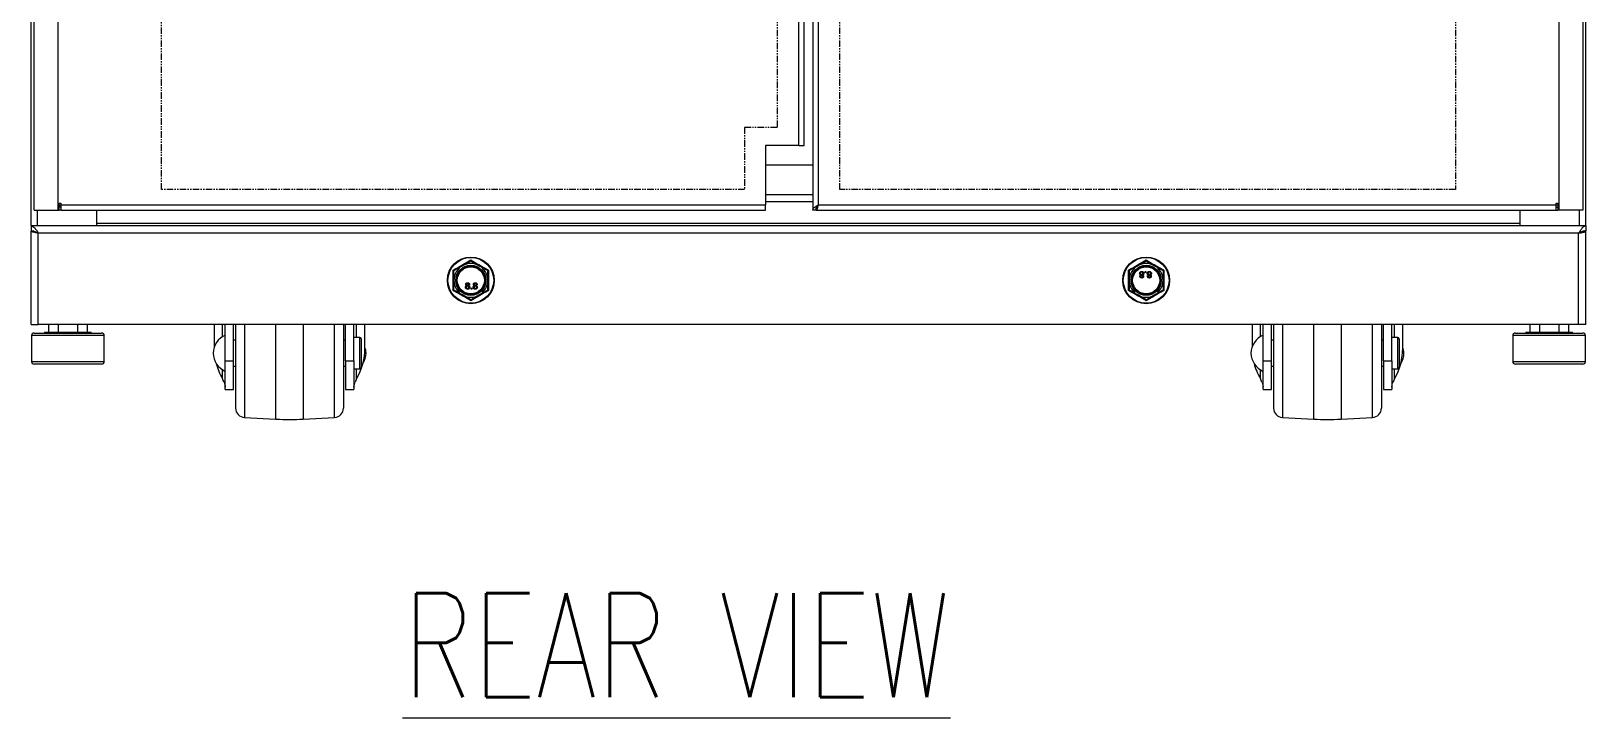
# Model space of a CAD drawing. Header units: inches. Extents: x 40138 to 76695, y -14500 to -5279.
# Drawn here: x 46266 to 46865, y -8438 to -8174 of the extents above; entities that cross this region are included whole.
import ezdxf

# ---------------------------------------------------------------- set-up
doc = ezdxf.new("R2010")
doc.units = ezdxf.units.IN
doc.header["$LTSCALE"] = 2
doc.header["$MEASUREMENT"] = 0
doc.linetypes.add('PHANTOM', pattern=[2.5, 1.25, -0.25, 0.25, -0.25, 0.25, -0.25])
doc.layers.add('M-ANNO-TEXT', color=7, linetype='Continuous', lineweight=13)
doc.layers.add('M-OBJECT-DETAILS', color=7, linetype='Continuous', lineweight=9)
doc.styles.add('SLDTEXTSTYLE0', font='romans.shx', dxfattribs={"width": 0.75})

msp = doc.modelspace()

# ---------------------------------------------------------------- linework, layer by layer
at = {"layer": 'M-OBJECT-DETAILS', "linetype": 'Continuous'}
for p, q in [((46265.983, -8248.368), (46265.983, -7665.043)), ((46267.169, -8242.54), (46267.169, -7665.04)), ((46276.383, -8242.54), (46276.383, -7665.04)), ((46561.566, -8217.54), (46561.566, -7667.143)), ((46563.669, -8217.54), (46563.669, -7665.04)), ((46566.897, -7665.04), (46566.897, -8242.54)), ((46569, -7667.143), (46569, -8240.437)), ((46854.183, -7665.04), (46854.183, -8242.54)), ((46863.397, -7665.04), (46863.397, -8242.54)), ((46864.583, -8248.368), (46864.583, -7665.043)), ((46561.566, -8217.54), (46548.669, -8217.54)), ((46548.669, -8217.54), (46548.669, -8240.437)), ((46561.566, -8217.54), (46563.669, -8217.54)), ((46548.669, -8224.99), (46566.897, -8224.99)), ((46566.897, -8236.543), (46548.669, -8236.543)), ((46267.169, -8242.54), (46276.383, -8242.54)), ((46268.391, -8248.543), (46268.391, -8242.54)), ((46276.383, -8242.54), (46276.776, -8242.54)), ((46276.776, -8239.83), (46277.383, -8239.83)), ((46276.776, -8242.54), (46276.776, -8239.83)), ((46276.776, -8240.54), (46277.383, -8240.54)), ((46277.383, -8241.326), (46276.776, -8241.326)), ((46277.383, -8242.54), (46276.776, -8242.54)), ((46277.383, -8239.83), (46277.383, -8240.437)), ((46277.383, -8240.437), (46548.669, -8240.437)), ((46277.383, -8240.437), (46277.383, -8242.54)), ((46277.383, -8242.54), (46548.669, -8242.54)), ((46291.283, -8247.654), (46291.283, -8242.54)), ((46566.897, -8239.329), (46548.669, -8239.329)), ((46548.669, -8242.54), (46548.669, -8240.437)), ((46568.111, -8242.54), (46566.897, -8242.54)), ((46568.233, -8241.326), (46568.233, -8242.54)), ((46568.233, -8242.54), (46853.183, -8242.54)), ((46569, -8240.437), (46853.183, -8240.437)), ((46839.283, -8247.654), (46839.283, -8242.54)), ((46853.183, -8239.83), (46853.79, -8239.83)), ((46853.183, -8240.437), (46853.183, -8239.83)), ((46853.183, -8242.54), (46853.183, -8240.437)), ((46853.79, -8240.54), (46853.183, -8240.54)), ((46853.183, -8241.326), (46853.79, -8241.326)), ((46853.183, -8242.54), (46853.79, -8242.54)), ((46853.79, -8239.83), (46853.79, -8242.54)), ((46854.183, -8242.54), (46853.79, -8242.54)), ((46863.397, -8242.54), (46854.183, -8242.54)), ((46862.175, -8248.543), (46862.175, -8242.54)), ((46864.583, -8248.543), (46265.983, -8248.543)), ((46265.983, -8248.543), (46265.983, -8250.44)), ((46291.283, -8248.543), (46291.283, -8247.654)), ((46839.283, -8247.654), (46291.283, -8247.654)), ((46839.283, -8248.543), (46839.283, -8247.654)), ((46864.583, -8248.543), (46864.583, -8250.44)), ((46265.983, -8250.64), (46265.983, -8250.615)), ((46265.983, -8286.543), (46265.983, -8250.64)), ((46267.053, -8250.64), (46265.983, -8250.64)), ((46268.769, -8286.543), (46268.769, -8251.329)), ((46861.797, -8251.329), (46268.769, -8251.329)), ((46861.797, -8286.543), (46861.797, -8251.329)), ((46863.513, -8250.64), (46864.583, -8250.64)), ((46864.583, -8250.64), (46864.583, -8250.615)), ((46864.583, -8286.543), (46864.583, -8250.64)), ((46428.783, -8265.791), (46432.033, -8263.914)), ((46435.283, -8262.038), (46438.533, -8263.914)), ((46688.783, -8265.791), (46692.033, -8263.914)), ((46694.853, -8266.137), (46695.21, -8266.137)), ((46694.853, -8266.494), (46694.853, -8266.137)), ((46695.21, -8266.494), (46694.853, -8266.494)), ((46695.21, -8266.137), (46695.21, -8266.494)), ((46695.283, -8262.038), (46698.533, -8263.914)), ((46433.715, -8271.614), (46433.715, -8271.607)), ((46434.409, -8271.607), (46434.409, -8271.614)), ((46435.357, -8272.95), (46435.357, -8272.593)), ((46435.357, -8272.593), (46435.714, -8272.593)), ((46435.714, -8272.593), (46435.714, -8272.95)), ((46436.637, -8271.614), (46436.637, -8271.607)), ((46437.331, -8271.607), (46437.331, -8271.614)), ((46693.236, -8267.48), (46693.236, -8267.473)), ((46693.93, -8267.473), (46693.93, -8267.48)), ((46696.158, -8267.48), (46696.158, -8267.473)), ((46696.852, -8267.473), (46696.852, -8267.48)), ((46435.283, -8277.049), (46432.033, -8275.173)), ((46435.714, -8272.95), (46435.357, -8272.95)), ((46441.783, -8273.296), (46438.533, -8275.173)), ((46695.283, -8277.049), (46692.033, -8275.173)), ((46701.783, -8273.296), (46698.533, -8275.173)), ((46265.983, -8286.543), (46268.769, -8286.543)), ((46267.13, -8289.83), (46293.13, -8289.83)), ((46861.797, -8286.543), (46268.769, -8286.543)), ((46271.13, -8289.53), (46271.13, -8289.83)), ((46271.13, -8289.53), (46280.13, -8289.53)), ((46272.711, -8286.543), (46272.711, -8289.53)), ((46276.421, -8286.543), (46276.421, -8289.53)), ((46280.13, -8289.53), (46289.13, -8289.53)), ((46283.84, -8286.543), (46283.84, -8289.53)), ((46287.549, -8286.543), (46287.549, -8289.53)), ((46289.13, -8289.83), (46289.13, -8289.53)), ((46336.483, -8286.543), (46336.483, -8295.23)), ((46339.644, -8291.199), (46339.644, -8286.543)), ((46340.733, -8300.6), (46340.733, -8286.543)), ((46343.933, -8300.6), (46343.933, -8286.543)), ((46344.733, -8286.543), (46344.733, -8318.772)), ((46348.145, -8286.543), (46348.145, -8322.367)), ((46360.25, -8323.001), (46360.25, -8286.543)), ((46370.717, -8286.543), (46370.717, -8323.001)), ((46382.822, -8322.367), (46382.822, -8286.543)), ((46386.233, -8286.543), (46386.233, -8318.772)), ((46387.033, -8300.6), (46387.033, -8286.543)), ((46390.233, -8300.6), (46390.233, -8286.543)), ((46391.323, -8291.6), (46391.323, -8286.543)), ((46394.483, -8295.633), (46394.483, -8286.543)), ((46736.083, -8286.543), (46736.083, -8295.23)), ((46739.244, -8291.199), (46739.244, -8286.543)), ((46740.333, -8300.6), (46740.333, -8286.543)), ((46743.533, -8300.6), (46743.533, -8286.543)), ((46744.333, -8286.543), (46744.333, -8318.772)), ((46747.745, -8286.543), (46747.745, -8322.367)), ((46759.85, -8323.001), (46759.85, -8286.543)), ((46770.317, -8286.543), (46770.317, -8323.001)), ((46782.422, -8322.367), (46782.422, -8286.543)), ((46785.833, -8286.543), (46785.833, -8318.772)), ((46786.633, -8300.6), (46786.633, -8286.543)), ((46789.833, -8300.6), (46789.833, -8286.543)), ((46790.923, -8291.6), (46790.923, -8286.543)), ((46794.083, -8295.633), (46794.083, -8286.543)), ((46837.436, -8289.83), (46863.436, -8289.83)), ((46841.436, -8289.53), (46841.436, -8289.83)), ((46841.436, -8289.53), (46850.436, -8289.53)), ((46843.017, -8286.543), (46843.017, -8289.53)), ((46846.727, -8286.543), (46846.727, -8289.53)), ((46850.436, -8289.53), (46859.436, -8289.53)), ((46854.146, -8286.543), (46854.146, -8289.53)), ((46857.855, -8286.543), (46857.855, -8289.53)), ((46859.436, -8289.83), (46859.436, -8289.53)), ((46864.583, -8286.543), (46861.797, -8286.543)), ((46266.13, -8290.83), (46266.13, -8300.83)), ((46294.13, -8290.83), (46266.13, -8290.83)), ((46294.13, -8300.83), (46294.13, -8290.83)), ((46344.733, -8292.6), (46343.933, -8292.6)), ((46387.033, -8292.6), (46386.233, -8292.6)), ((46392.533, -8291.6), (46390.233, -8291.6)), ((46392.533, -8303.6), (46392.533, -8291.6)), ((46393.033, -8292.1), (46393.033, -8303.1)), ((46744.333, -8292.6), (46743.533, -8292.6)), ((46786.633, -8292.6), (46785.833, -8292.6)), ((46792.133, -8291.6), (46789.833, -8291.6)), ((46792.133, -8303.6), (46792.133, -8291.6)), ((46792.633, -8292.1), (46792.633, -8303.1)), ((46836.436, -8290.83), (46836.436, -8300.83)), ((46864.436, -8290.83), (46836.436, -8290.83)), ((46864.436, -8300.83), (46864.436, -8290.83)), ((46266.13, -8300.83), (46294.13, -8300.83)), ((46293.13, -8301.83), (46267.13, -8301.83)), ((46340.733, -8300.6), (46343.933, -8300.6)), ((46340.733, -8311.6), (46340.733, -8300.6)), ((46343.933, -8311.6), (46343.933, -8300.6)), ((46387.033, -8300.6), (46390.233, -8300.6)), ((46387.033, -8300.6), (46387.033, -8311.6)), ((46390.233, -8300.6), (46390.233, -8311.6)), ((46740.333, -8300.6), (46743.533, -8300.6)), ((46740.333, -8311.6), (46740.333, -8300.6)), ((46743.533, -8311.6), (46743.533, -8300.6)), ((46786.633, -8300.6), (46789.833, -8300.6)), ((46786.633, -8300.6), (46786.633, -8311.6)), ((46789.833, -8300.6), (46789.833, -8311.6)), ((46836.436, -8300.83), (46864.436, -8300.83)), ((46863.436, -8301.83), (46837.436, -8301.83)), ((46339.644, -8307.451), (46339.644, -8304.002)), ((46343.933, -8302.6), (46344.733, -8302.6)), ((46386.233, -8302.6), (46387.033, -8302.6)), ((46390.233, -8303.6), (46392.533, -8303.6)), ((46391.323, -8307.451), (46391.323, -8303.6)), ((46739.244, -8307.451), (46739.244, -8304.002)), ((46743.533, -8302.6), (46744.333, -8302.6)), ((46785.833, -8302.6), (46786.633, -8302.6)), ((46789.833, -8303.6), (46792.133, -8303.6)), ((46790.923, -8307.451), (46790.923, -8303.6)), ((46340.733, -8311.6), (46343.933, -8311.6)), ((46387.033, -8311.6), (46390.233, -8311.6)), ((46740.333, -8311.6), (46743.533, -8311.6)), ((46786.633, -8311.6), (46789.833, -8311.6)), ((46348.145, -8322.367), (46360.25, -8323.001)), ((46370.717, -8323.001), (46382.822, -8322.367)), ((46747.745, -8322.367), (46759.85, -8323.001)), ((46770.317, -8323.001), (46782.422, -8322.367))]:
    msp.add_line(p, q, dxfattribs=at)
at = {"layer": 'M-OBJECT-DETAILS', "linetype": 'PHANTOM'}
for p, q in [((46316.225, -8234.59), (46316.225, -7672.99)), ((46553.169, -7672.99), (46553.169, -8210.59)), ((46814.342, -7672.99), (46814.342, -8234.59)), ((46577.397, -8234.59), (46577.397, -8054.59)), ((46540.699, -8210.59), (46540.699, -8234.59)), ((46553.169, -8210.59), (46540.699, -8210.59)), ((46540.699, -8234.59), (46316.225, -8234.59)), ((46814.342, -8234.59), (46577.397, -8234.59))]:
    msp.add_line(p, q, dxfattribs=at)
at = {"layer": 'M-OBJECT-DETAILS', "linetype": 'Continuous'}
for centre, radius in [((46435.283, -8269.543), 9), ((46695.283, -8269.543), 9), ((46435.283, -8269.543), 8.8), ((46435.283, -8269.543), 5.8), ((46435.283, -8269.543), 5.5), ((46435.283, -8269.543), 5.2), ((46695.283, -8269.543), 8.8), ((46695.283, -8269.543), 5.8), ((46695.283, -8269.543), 5.5), ((46695.283, -8269.543), 5.2)]:
    msp.add_circle(centre, radius, dxfattribs=at)
for centre, radius, start, end in [((46549.544, -8218.415), 0.889, 100.181748, 169.818252), ((46435.283, -8269.543), 6.5, 120, 180), ((46435.283, -8269.543), 6.5, 60, 120), ((46435.283, -8269.543), 6.5, 0, 60), ((46695.283, -8269.543), 6.5, 120, 180), ((46695.283, -8269.543), 6.5, 60, 120), ((46695.283, -8269.543), 6.5, 0, 60), ((46435.283, -8269.543), 6.5, 180, 240), ((46435.283, -8269.543), 6.5, 300, 0), ((46695.283, -8269.543), 6.5, 180, 240), ((46695.283, -8269.543), 6.5, 300, 0), ((46435.283, -8269.543), 6.5, 240, 300), ((46695.283, -8269.543), 6.5, 240, 300), ((46267.13, -8290.83), 1, 90, 180), ((46293.13, -8290.83), 1, 0, 90), ((46344.028, -8297.89), 8, 114.320635, 177.922285), ((46743.628, -8297.89), 8, 114.320635, 177.922285), ((46837.436, -8290.83), 1, 90, 180), ((46863.436, -8290.83), 1, 0, 90), ((46392.533, -8292.1), 0.5, 0, 90), ((46386.939, -8297.89), 8, 2.077715, 19.422427), ((46792.133, -8292.1), 0.5, 0, 90), ((46786.539, -8297.89), 8, 2.077715, 19.422427), ((46267.13, -8300.83), 1, 180, 270), ((46293.13, -8300.83), 1, 270, 0), ((46344.028, -8297.31), 8, 182.077715, 245.679365), ((46386.939, -8297.31), 8, 328.034603, 357.922285), ((46743.628, -8297.31), 8, 182.077715, 245.679365), ((46786.539, -8297.31), 8, 328.034603, 357.922285), ((46837.436, -8300.83), 1, 180, 270), ((46863.436, -8300.83), 1, 270, 0), ((46392.533, -8303.1), 0.5, 270, 0), ((46792.133, -8303.1), 0.5, 270, 0), ((46348.333, -8318.772), 3.6, 180, 267), ((46382.633, -8318.772), 3.6, 273, 0), ((46747.933, -8318.772), 3.6, 180, 267), ((46782.233, -8318.772), 3.6, 273, 0), ((46365.483, -8223.138), 100, 267, 273), ((46765.083, -8223.138), 100, 267, 273)]:
    msp.add_arc(centre, radius, start, end, dxfattribs=at)
for centre, major_axis, start_param, end_param in [((46365.483, -8295.633), (29, 0), 5.8119885, 6.2831853), ((46765.083, -8295.633), (29, 0), 5.8119885, 6.2831853), ((46365.483, -8295.633), (29, 0), 3.3707019, 3.6127894), ((46765.083, -8295.633), (29, 0), 3.3707019, 3.6127894), ((46330.733, -8311.526), (10, 0), 0.3101805, 0.4711968), ((46400.233, -8311.526), (10, 0), 2.6703959, 2.8314121), ((46730.333, -8311.526), (10, 0), 0.3101805, 0.4711968), ((46799.833, -8311.526), (10, 0), 2.6703959, 2.8314121)]:
    msp.add_ellipse(centre, major_axis=major_axis, ratio=0.8976857, start_param=start_param, end_param=end_param, dxfattribs=at)
for points, knots in [([(46566.897, -8242.54), (46566.929, -8242.365), (46566.992, -8242.014), (46567.479, -8241.489), (46568.174, -8240.963), (46568.725, -8240.612), (46569, -8240.437)], [0, 0, 0, 0, 0.25000002, 0.50000071, 0.74999903, 1, 1, 1, 1]), ([(46568.111, -8242.54), (46568.125, -8242.365), (46568.152, -8242.014), (46568.357, -8241.489), (46568.651, -8240.963), (46568.884, -8240.612), (46569, -8240.437)], [0, 0, 0, 0, 0.2499976, 0.5000004, 0.7499994, 1, 1, 1, 1]), ([(46569, -8240.437), (46568.953, -8240.641), (46568.85, -8241.086), (46568.689, -8241.713), (46568.52, -8242.22), (46568.368, -8242.499), (46568.272, -8242.528), (46568.233, -8242.54)], [0, 0, 0, 0, 0.1849092, 0.4052916, 0.6256868, 0.8460837, 1, 1, 1, 1]), ([(46265.983, -8248.543), (46266.216, -8248.585), (46266.68, -8248.669), (46267.376, -8249.313), (46268.073, -8250.234), (46268.537, -8250.964), (46268.769, -8251.329)], [0, 0, 0, 0, 0.2499969, 0.4999986, 0.7499985, 1, 1, 1, 1]), ([(46864.583, -8248.543), (46864.351, -8248.585), (46863.887, -8248.669), (46863.19, -8249.313), (46862.494, -8250.234), (46862.03, -8250.964), (46861.797, -8251.329)], [0, 0, 0, 0, 0.2499969, 0.4999986, 0.7499985, 1, 1, 1, 1]), ([(46265.983, -8250.44), (46266.448, -8250.497), (46267.376, -8250.609), (46268.305, -8251.089), (46268.769, -8251.329)], [0, 0, 0, 0, 0.50000049, 1, 1, 1, 1]), ([(46268.769, -8251.329), (46268.448, -8251.279), (46267.81, -8251.178), (46266.966, -8251.028), (46266.338, -8250.878), (46266.025, -8250.749), (46265.995, -8250.67), (46265.983, -8250.64)], [0, 0, 0, 0, 0.2200792, 0.4374387, 0.6547944, 0.8721529, 1, 1, 1, 1]), ([(46864.583, -8250.44), (46864.119, -8250.497), (46863.19, -8250.609), (46862.262, -8251.089), (46861.797, -8251.329)], [0, 0, 0, 0, 0.50000049, 1, 1, 1, 1]), ([(46861.797, -8251.329), (46862.119, -8251.279), (46862.757, -8251.178), (46863.601, -8251.028), (46864.228, -8250.878), (46864.542, -8250.749), (46864.572, -8250.67), (46864.583, -8250.64)], [0, 0, 0, 0, 0.2200792, 0.4374387, 0.6547944, 0.8721529, 1, 1, 1, 1]), ([(46428.479, -8265.615), (46428.751, -8265.462), (46430.118, -8264.692), (46432.444, -8263.367), (46434.409, -8262.204), (46435.283, -8261.686)], [0, 0, 0, 0, 0.1211579, 0.6091161, 1, 1, 1, 1]), ([(46428.479, -8265.615), (46428.48, -8265.616), (46428.514, -8265.635), (46428.593, -8265.68), (46428.691, -8265.737), (46428.768, -8265.782), (46428.778, -8265.788), (46428.783, -8265.791)], [0, 0, 0, 0, 0.0071237, 0.2024054, 0.4894687, 0.7441688, 1, 1, 1, 1]), ([(46428.479, -8273.472), (46428.483, -8273.16), (46428.5, -8271.591), (46428.515, -8268.915), (46428.49, -8266.631), (46428.479, -8265.615)], [0, 0, 0, 0, 0.1211564, 0.6091161, 1, 1, 1, 1]), ([(46428.783, -8269.543), (46428.783, -8269.244), (46428.783, -8267.974), (46428.783, -8266.737), (46428.783, -8265.791)], [0, 0, 0, 0, 0.2356957, 1, 1, 1, 1]), ([(46432.033, -8263.914), (46432.11, -8263.87), (46433.208, -8263.236), (46434.283, -8262.615), (46435.283, -8262.038)], [0, 0, 0, 0, 0.0702152, 1, 1, 1, 1]), ([(46435.283, -8261.686), (46435.283, -8261.688), (46435.283, -8261.727), (46435.283, -8261.818), (46435.283, -8261.931), (46435.283, -8262.02), (46435.283, -8262.032), (46435.283, -8262.038)], [0, 0, 0, 0, 0.0071217, 0.2024043, 0.4894645, 0.7441652, 1, 1, 1, 1]), ([(46435.283, -8261.686), (46435.552, -8261.846), (46436.902, -8262.645), (46439.212, -8263.996), (46441.203, -8265.117), (46442.088, -8265.615)], [0, 0, 0, 0, 0.1211558, 0.6091164, 1, 1, 1, 1]), ([(46438.533, -8263.914), (46438.61, -8263.959), (46439.708, -8264.592), (46440.783, -8265.213), (46441.783, -8265.791)], [0, 0, 0, 0, 0.070215, 1, 1, 1, 1]), ([(46441.783, -8265.791), (46441.789, -8265.788), (46441.799, -8265.782), (46441.876, -8265.737), (46441.974, -8265.68), (46442.053, -8265.635), (46442.087, -8265.616), (46442.088, -8265.615)], [0, 0, 0, 0, 0.255833, 0.510535, 0.7975932, 0.9928763, 1, 1, 1, 1]), ([(46441.783, -8269.543), (46441.783, -8269.244), (46441.783, -8267.974), (46441.783, -8266.737), (46441.783, -8265.791)], [0, 0, 0, 0, 0.2356957, 1, 1, 1, 1]), ([(46442.088, -8265.615), (46442.084, -8265.927), (46442.067, -8267.496), (46442.052, -8270.172), (46442.077, -8272.456), (46442.088, -8273.472)], [0, 0, 0, 0, 0.1211564, 0.6091161, 1, 1, 1, 1]), ([(46688.479, -8265.615), (46688.751, -8265.462), (46690.118, -8264.692), (46692.444, -8263.367), (46694.409, -8262.204), (46695.283, -8261.686)], [0, 0, 0, 0, 0.1211565, 0.6091171, 1, 1, 1, 1]), ([(46688.783, -8265.791), (46688.778, -8265.788), (46688.768, -8265.782), (46688.691, -8265.737), (46688.593, -8265.68), (46688.514, -8265.635), (46688.48, -8265.616), (46688.479, -8265.615)], [0, 0, 0, 0, 0.255833, 0.510535, 0.7975932, 0.9928763, 1, 1, 1, 1]), ([(46688.479, -8273.472), (46688.483, -8273.16), (46688.5, -8271.591), (46688.515, -8268.915), (46688.49, -8266.631), (46688.479, -8265.615)], [0, 0, 0, 0, 0.1211564, 0.6091161, 1, 1, 1, 1]), ([(46688.783, -8265.791), (46688.783, -8266.055), (46688.783, -8267.277), (46688.783, -8268.547), (46688.783, -8269.543)], [0, 0, 0, 0, 0.215893, 1, 1, 1, 1]), ([(46692.033, -8263.914), (46692.11, -8263.87), (46693.208, -8263.236), (46694.283, -8262.615), (46695.283, -8262.038)], [0, 0, 0, 0, 0.0702121, 1, 1, 1, 1]), ([(46692.775, -8266.846), (46692.789, -8266.73), (46692.818, -8266.5), (46693.046, -8266.254), (46693.314, -8266.122), (46693.495, -8266.11), (46693.586, -8266.104)], [0, 0, 0, 0, 0.2793008, 0.5588004, 0.7791634, 1, 1, 1, 1]), ([(46693.585, -8266.364), (46693.513, -8266.372), (46693.369, -8266.386), (46693.206, -8266.515), (46693.112, -8266.678), (46693.104, -8266.791), (46693.1, -8266.848)], [0, 0, 0, 0, 0.279861, 0.5593477, 0.7793918, 1, 1, 1, 1]), ([(46694.074, -8266.854), (46694.066, -8266.782), (46694.051, -8266.636), (46693.92, -8266.473), (46693.756, -8266.377), (46693.642, -8266.369), (46693.585, -8266.364)], [0, 0, 0, 0, 0.2797515, 0.5593117, 0.7795225, 1, 1, 1, 1]), ([(46693.586, -8266.104), (46693.702, -8266.114), (46693.935, -8266.134), (46694.209, -8266.325), (46694.374, -8266.581), (46694.39, -8266.764), (46694.399, -8266.855)], [0, 0, 0, 0, 0.280241, 0.5596456, 0.7797091, 1, 1, 1, 1]), ([(46695.283, -8262.038), (46695.283, -8262.032), (46695.283, -8262.02), (46695.283, -8261.931), (46695.283, -8261.818), (46695.283, -8261.727), (46695.283, -8261.688), (46695.283, -8261.686)], [0, 0, 0, 0, 0.2558348, 0.5105355, 0.7975957, 0.9928783, 1, 1, 1, 1]), ([(46695.283, -8261.686), (46695.552, -8261.846), (46696.902, -8262.645), (46699.212, -8263.996), (46701.203, -8265.117), (46702.088, -8265.615)], [0, 0, 0, 0, 0.1211572, 0.6091154, 1, 1, 1, 1]), ([(46695.697, -8266.846), (46695.711, -8266.73), (46695.74, -8266.5), (46695.968, -8266.254), (46696.237, -8266.122), (46696.417, -8266.11), (46696.508, -8266.104)], [0, 0, 0, 0, 0.2793053, 0.5587986, 0.7791741, 1, 1, 1, 1]), ([(46696.507, -8266.364), (46696.435, -8266.372), (46696.291, -8266.386), (46696.128, -8266.515), (46696.034, -8266.678), (46696.026, -8266.791), (46696.022, -8266.848)], [0, 0, 0, 0, 0.2798436, 0.5593477, 0.7793933, 1, 1, 1, 1]), ([(46696.996, -8266.854), (46696.988, -8266.782), (46696.973, -8266.636), (46696.842, -8266.473), (46696.678, -8266.377), (46696.564, -8266.369), (46696.507, -8266.364)], [0, 0, 0, 0, 0.2797515, 0.5593117, 0.7795225, 1, 1, 1, 1]), ([(46696.508, -8266.104), (46696.624, -8266.114), (46696.857, -8266.134), (46697.131, -8266.325), (46697.296, -8266.581), (46697.312, -8266.764), (46697.321, -8266.855)], [0, 0, 0, 0, 0.2802398, 0.5596432, 0.7797121, 1, 1, 1, 1]), ([(46698.533, -8263.914), (46698.61, -8263.959), (46699.708, -8264.592), (46700.783, -8265.213), (46701.783, -8265.791)], [0, 0, 0, 0, 0.0702152, 1, 1, 1, 1]), ([(46702.088, -8265.615), (46702.087, -8265.616), (46702.053, -8265.635), (46701.974, -8265.68), (46701.876, -8265.737), (46701.799, -8265.782), (46701.789, -8265.788), (46701.783, -8265.791)], [0, 0, 0, 0, 0.0071237, 0.2024054, 0.4894687, 0.7441688, 1, 1, 1, 1]), ([(46701.783, -8265.791), (46701.783, -8266.055), (46701.783, -8267.277), (46701.783, -8268.547), (46701.783, -8269.543)], [0, 0, 0, 0, 0.215893, 1, 1, 1, 1]), ([(46702.088, -8265.615), (46702.084, -8265.927), (46702.067, -8267.496), (46702.052, -8270.172), (46702.077, -8272.456), (46702.088, -8273.472)], [0, 0, 0, 0, 0.1211564, 0.6091161, 1, 1, 1, 1]), ([(46428.783, -8273.296), (46428.783, -8273.032), (46428.783, -8271.81), (46428.783, -8270.54), (46428.783, -8269.543)], [0, 0, 0, 0, 0.215893, 1, 1, 1, 1]), ([(46433.246, -8272.232), (46433.253, -8272.153), (46433.266, -8271.995), (46433.378, -8271.799), (46433.534, -8271.662), (46433.655, -8271.63), (46433.715, -8271.614)], [0, 0, 0, 0, 0.28015953, 0.55999221, 0.77994075, 1, 1, 1, 1]), ([(46434.059, -8272.982), (46433.943, -8272.973), (46433.71, -8272.953), (46433.436, -8272.762), (46433.271, -8272.505), (46433.254, -8272.323), (46433.246, -8272.232)], [0, 0, 0, 0, 0.2802393, 0.559644, 0.7797125, 1, 1, 1, 1]), ([(46433.344, -8271.099), (46433.356, -8270.998), (46433.381, -8270.796), (46433.579, -8270.579), (46433.815, -8270.464), (46433.973, -8270.455), (46434.053, -8270.45)], [0, 0, 0, 0, 0.279303, 0.5586912, 0.7791014, 1, 1, 1, 1]), ([(46433.715, -8271.607), (46433.656, -8271.584), (46433.537, -8271.538), (46433.372, -8271.367), (46433.354, -8271.2), (46433.344, -8271.099)], [0, 0, 0, 0, 0.2812831, 0.5615281, 1, 1, 1, 1]), ([(46434.053, -8271.749), (46433.981, -8271.756), (46433.837, -8271.77), (46433.679, -8271.903), (46433.585, -8272.064), (46433.576, -8272.176), (46433.571, -8272.233)], [0, 0, 0, 0, 0.27977185, 0.55902626, 0.77943469, 1, 1, 1, 1]), ([(46433.571, -8272.233), (46433.579, -8272.305), (46433.594, -8272.45), (46433.725, -8272.614), (46433.888, -8272.71), (46434.002, -8272.718), (46434.059, -8272.723)], [0, 0, 0, 0, 0.27975129, 0.55931517, 0.77952342, 1, 1, 1, 1]), ([(46434.055, -8270.71), (46433.999, -8270.716), (46433.885, -8270.727), (46433.758, -8270.831), (46433.681, -8270.956), (46433.672, -8271.046), (46433.668, -8271.09)], [0, 0, 0, 0, 0.2795748, 0.5589072, 0.7795592, 1, 1, 1, 1]), ([(46433.668, -8271.09), (46433.673, -8271.149), (46433.683, -8271.267), (46433.787, -8271.402), (46433.921, -8271.478), (46434.013, -8271.485), (46434.059, -8271.489)], [0, 0, 0, 0, 0.2801546, 0.5591077, 0.7794228, 1, 1, 1, 1]), ([(46434.053, -8270.45), (46434.155, -8270.458), (46434.36, -8270.474), (46434.6, -8270.643), (46434.749, -8270.865), (46434.764, -8271.026), (46434.772, -8271.106)], [0, 0, 0, 0, 0.2802984, 0.5597386, 0.7798719, 1, 1, 1, 1]), ([(46434.545, -8272.239), (46434.538, -8272.166), (46434.523, -8272.02), (46434.388, -8271.858), (46434.224, -8271.763), (46434.11, -8271.753), (46434.053, -8271.749)], [0, 0, 0, 0, 0.2797542, 0.5592514, 0.7795619, 1, 1, 1, 1]), ([(46434.448, -8271.107), (46434.441, -8271.049), (46434.429, -8270.932), (46434.322, -8270.802), (46434.193, -8270.721), (46434.101, -8270.714), (46434.055, -8270.71)], [0, 0, 0, 0, 0.2797094, 0.5592815, 0.7795487, 1, 1, 1, 1]), ([(46434.059, -8271.489), (46434.116, -8271.483), (46434.23, -8271.471), (46434.359, -8271.369), (46434.437, -8271.242), (46434.444, -8271.152), (46434.448, -8271.107)], [0, 0, 0, 0, 0.2796877, 0.5594143, 0.7795669, 1, 1, 1, 1]), ([(46434.059, -8272.723), (46434.132, -8272.715), (46434.276, -8272.701), (46434.439, -8272.572), (46434.533, -8272.409), (46434.541, -8272.295), (46434.545, -8272.239)], [0, 0, 0, 0, 0.2798445, 0.5593464, 0.7793926, 1, 1, 1, 1]), ([(46434.87, -8272.241), (46434.855, -8272.357), (46434.827, -8272.587), (46434.599, -8272.833), (46434.33, -8272.965), (46434.149, -8272.977), (46434.059, -8272.982)], [0, 0, 0, 0, 0.27930849, 0.55879748, 0.77917316, 1, 1, 1, 1]), ([(46434.772, -8271.106), (46434.768, -8271.168), (46434.759, -8271.292), (46434.645, -8271.494), (46434.499, -8271.564), (46434.409, -8271.607)], [0, 0, 0, 0, 0.2809725, 0.5612013, 1, 1, 1, 1]), ([(46434.409, -8271.614), (46434.482, -8271.643), (46434.629, -8271.7), (46434.833, -8271.911), (46434.856, -8272.116), (46434.87, -8272.241)], [0, 0, 0, 0, 0.2813812, 0.5616411, 1, 1, 1, 1]), ([(46436.168, -8272.232), (46436.175, -8272.153), (46436.188, -8271.995), (46436.3, -8271.799), (46436.456, -8271.662), (46436.577, -8271.63), (46436.637, -8271.614)], [0, 0, 0, 0, 0.2801557, 0.5599846, 0.7799437, 1, 1, 1, 1]), ([(46436.981, -8272.982), (46436.865, -8272.973), (46436.632, -8272.953), (46436.358, -8272.762), (46436.193, -8272.505), (46436.177, -8272.323), (46436.168, -8272.232)], [0, 0, 0, 0, 0.2802405, 0.5596464, 0.7797095, 1, 1, 1, 1]), ([(46436.266, -8271.099), (46436.278, -8270.998), (46436.303, -8270.796), (46436.501, -8270.579), (46436.737, -8270.464), (46436.896, -8270.455), (46436.975, -8270.45)], [0, 0, 0, 0, 0.279303, 0.5586912, 0.7791014, 1, 1, 1, 1]), ([(46436.637, -8271.607), (46436.578, -8271.584), (46436.459, -8271.538), (46436.294, -8271.367), (46436.277, -8271.2), (46436.266, -8271.099)], [0, 0, 0, 0, 0.2812816, 0.5615251, 1, 1, 1, 1]), ([(46436.975, -8271.749), (46436.903, -8271.756), (46436.759, -8271.77), (46436.601, -8271.903), (46436.507, -8272.064), (46436.498, -8272.176), (46436.493, -8272.233)], [0, 0, 0, 0, 0.2797735, 0.5590141, 0.7794334, 1, 1, 1, 1]), ([(46436.493, -8272.233), (46436.501, -8272.305), (46436.516, -8272.45), (46436.647, -8272.614), (46436.811, -8272.71), (46436.925, -8272.718), (46436.982, -8272.723)], [0, 0, 0, 0, 0.27975129, 0.55931517, 0.77952342, 1, 1, 1, 1]), ([(46436.977, -8270.71), (46436.921, -8270.716), (46436.807, -8270.727), (46436.68, -8270.831), (46436.603, -8270.956), (46436.594, -8271.046), (46436.59, -8271.09)], [0, 0, 0, 0, 0.2795923, 0.558918, 0.7795645, 1, 1, 1, 1]), ([(46436.59, -8271.09), (46436.595, -8271.149), (46436.605, -8271.267), (46436.709, -8271.402), (46436.843, -8271.478), (46436.935, -8271.485), (46436.981, -8271.489)], [0, 0, 0, 0, 0.2801546, 0.5591077, 0.7794228, 1, 1, 1, 1]), ([(46436.975, -8270.45), (46437.077, -8270.458), (46437.282, -8270.474), (46437.522, -8270.643), (46437.671, -8270.865), (46437.686, -8271.026), (46437.694, -8271.106)], [0, 0, 0, 0, 0.2803093, 0.5597354, 0.779874, 1, 1, 1, 1]), ([(46437.467, -8272.239), (46437.46, -8272.166), (46437.445, -8272.02), (46437.31, -8271.858), (46437.146, -8271.763), (46437.032, -8271.753), (46436.975, -8271.749)], [0, 0, 0, 0, 0.2797549, 0.5592372, 0.7795452, 1, 1, 1, 1]), ([(46437.37, -8271.107), (46437.363, -8271.049), (46437.351, -8270.932), (46437.244, -8270.802), (46437.115, -8270.721), (46437.023, -8270.714), (46436.977, -8270.71)], [0, 0, 0, 0, 0.2797153, 0.5592931, 0.7795441, 1, 1, 1, 1]), ([(46436.981, -8271.489), (46437.038, -8271.483), (46437.152, -8271.471), (46437.281, -8271.369), (46437.359, -8271.242), (46437.366, -8271.152), (46437.37, -8271.107)], [0, 0, 0, 0, 0.2797106, 0.5594162, 0.7795679, 1, 1, 1, 1]), ([(46437.792, -8272.241), (46437.777, -8272.357), (46437.749, -8272.587), (46437.521, -8272.833), (46437.252, -8272.965), (46437.072, -8272.977), (46436.981, -8272.982)], [0, 0, 0, 0, 0.279304, 0.5587992, 0.7791625, 1, 1, 1, 1]), ([(46436.982, -8272.723), (46437.054, -8272.715), (46437.198, -8272.701), (46437.361, -8272.572), (46437.455, -8272.409), (46437.463, -8272.295), (46437.467, -8272.239)], [0, 0, 0, 0, 0.2798618, 0.5593464, 0.7793912, 1, 1, 1, 1]), ([(46437.694, -8271.106), (46437.69, -8271.168), (46437.681, -8271.292), (46437.567, -8271.494), (46437.421, -8271.564), (46437.331, -8271.607)], [0, 0, 0, 0, 0.2809747, 0.5612169, 1, 1, 1, 1]), ([(46437.331, -8271.614), (46437.404, -8271.643), (46437.551, -8271.7), (46437.755, -8271.911), (46437.778, -8272.116), (46437.792, -8272.241)], [0, 0, 0, 0, 0.2813847, 0.5616357, 1, 1, 1, 1]), ([(46441.783, -8273.296), (46441.783, -8273.032), (46441.783, -8271.81), (46441.783, -8270.54), (46441.783, -8269.543)], [0, 0, 0, 0, 0.215893, 1, 1, 1, 1]), ([(46688.783, -8269.543), (46688.783, -8269.843), (46688.783, -8271.113), (46688.783, -8272.35), (46688.783, -8273.296)], [0, 0, 0, 0, 0.2356957, 1, 1, 1, 1]), ([(46693.236, -8267.473), (46693.162, -8267.444), (46693.016, -8267.387), (46692.812, -8267.176), (46692.789, -8266.971), (46692.775, -8266.846)], [0, 0, 0, 0, 0.2813847, 0.5616357, 1, 1, 1, 1]), ([(46692.873, -8267.981), (46692.877, -8267.919), (46692.886, -8267.795), (46692.999, -8267.593), (46693.146, -8267.522), (46693.236, -8267.48)], [0, 0, 0, 0, 0.2809752, 0.561213, 1, 1, 1, 1]), ([(46693.592, -8268.637), (46693.489, -8268.629), (46693.285, -8268.613), (46693.045, -8268.444), (46692.896, -8268.221), (46692.88, -8268.061), (46692.873, -8267.981)], [0, 0, 0, 0, 0.2803093, 0.5597354, 0.779874, 1, 1, 1, 1]), ([(46693.1, -8266.848), (46693.107, -8266.921), (46693.122, -8267.067), (46693.257, -8267.229), (46693.42, -8267.324), (46693.535, -8267.333), (46693.592, -8267.338)], [0, 0, 0, 0, 0.2797549, 0.5592372, 0.7795452, 1, 1, 1, 1]), ([(46693.586, -8267.598), (46693.529, -8267.604), (46693.415, -8267.616), (46693.285, -8267.718), (46693.208, -8267.845), (46693.201, -8267.935), (46693.197, -8267.98)], [0, 0, 0, 0, 0.2797106, 0.5594162, 0.7795679, 1, 1, 1, 1]), ([(46693.197, -8267.98), (46693.204, -8268.038), (46693.216, -8268.155), (46693.323, -8268.285), (46693.452, -8268.365), (46693.543, -8268.373), (46693.589, -8268.377)], [0, 0, 0, 0, 0.2797153, 0.5592931, 0.7795441, 1, 1, 1, 1]), ([(46693.976, -8267.997), (46693.971, -8267.938), (46693.962, -8267.82), (46693.858, -8267.685), (46693.724, -8267.609), (46693.632, -8267.602), (46693.586, -8267.598)], [0, 0, 0, 0, 0.2801546, 0.5591077, 0.7794228, 1, 1, 1, 1]), ([(46693.589, -8268.377), (46693.646, -8268.371), (46693.76, -8268.36), (46693.886, -8268.256), (46693.964, -8268.13), (46693.972, -8268.041), (46693.976, -8267.997)], [0, 0, 0, 0, 0.2795923, 0.558918, 0.7795645, 1, 1, 1, 1]), ([(46693.592, -8267.338), (46693.664, -8267.331), (46693.807, -8267.317), (46693.966, -8267.184), (46694.06, -8267.023), (46694.069, -8266.91), (46694.074, -8266.854)], [0, 0, 0, 0, 0.2797735, 0.5590141, 0.7794334, 1, 1, 1, 1]), ([(46694.301, -8267.988), (46694.289, -8268.089), (46694.264, -8268.291), (46694.066, -8268.508), (46693.83, -8268.623), (46693.671, -8268.632), (46693.592, -8268.637)], [0, 0, 0, 0, 0.279303, 0.5586912, 0.7791014, 1, 1, 1, 1]), ([(46694.399, -8266.855), (46694.392, -8266.934), (46694.378, -8267.092), (46694.267, -8267.288), (46694.111, -8267.425), (46693.99, -8267.457), (46693.93, -8267.473)], [0, 0, 0, 0, 0.2801557, 0.5599846, 0.7799437, 1, 1, 1, 1]), ([(46693.93, -8267.48), (46693.989, -8267.503), (46694.108, -8267.549), (46694.273, -8267.72), (46694.29, -8267.887), (46694.301, -8267.988)], [0, 0, 0, 0, 0.2812816, 0.5615251, 1, 1, 1, 1]), ([(46696.158, -8267.473), (46696.085, -8267.444), (46695.938, -8267.387), (46695.734, -8267.176), (46695.711, -8266.971), (46695.697, -8266.846)], [0, 0, 0, 0, 0.2813812, 0.5616411, 1, 1, 1, 1]), ([(46695.795, -8267.981), (46695.799, -8267.919), (46695.808, -8267.795), (46695.921, -8267.593), (46696.068, -8267.522), (46696.158, -8267.48)], [0, 0, 0, 0, 0.280973, 0.5611975, 1, 1, 1, 1]), ([(46696.514, -8268.637), (46696.412, -8268.629), (46696.207, -8268.613), (46695.967, -8268.444), (46695.818, -8268.221), (46695.802, -8268.061), (46695.795, -8267.981)], [0, 0, 0, 0, 0.2802984, 0.5597386, 0.7798719, 1, 1, 1, 1]), ([(46696.022, -8266.848), (46696.029, -8266.921), (46696.044, -8267.067), (46696.179, -8267.229), (46696.343, -8267.324), (46696.457, -8267.333), (46696.514, -8267.338)], [0, 0, 0, 0, 0.2797542, 0.5592514, 0.7795619, 1, 1, 1, 1]), ([(46696.508, -8267.598), (46696.451, -8267.604), (46696.337, -8267.616), (46696.207, -8267.718), (46696.13, -8267.845), (46696.123, -8267.935), (46696.119, -8267.98)], [0, 0, 0, 0, 0.2796877, 0.5594143, 0.7795669, 1, 1, 1, 1]), ([(46696.119, -8267.98), (46696.126, -8268.038), (46696.138, -8268.155), (46696.245, -8268.285), (46696.374, -8268.365), (46696.466, -8268.373), (46696.511, -8268.377)], [0, 0, 0, 0, 0.2797094, 0.5592815, 0.7795487, 1, 1, 1, 1]), ([(46696.899, -8267.997), (46696.894, -8267.938), (46696.884, -8267.82), (46696.78, -8267.685), (46696.646, -8267.609), (46696.554, -8267.602), (46696.508, -8267.598)], [0, 0, 0, 0, 0.2801546, 0.5591077, 0.7794228, 1, 1, 1, 1]), ([(46696.511, -8268.377), (46696.568, -8268.371), (46696.682, -8268.36), (46696.808, -8268.256), (46696.886, -8268.13), (46696.894, -8268.041), (46696.899, -8267.997)], [0, 0, 0, 0, 0.2795748, 0.5589072, 0.7795592, 1, 1, 1, 1]), ([(46696.514, -8267.338), (46696.586, -8267.331), (46696.729, -8267.317), (46696.888, -8267.184), (46696.982, -8267.023), (46696.991, -8266.91), (46696.996, -8266.854)], [0, 0, 0, 0, 0.27977185, 0.55902626, 0.77943469, 1, 1, 1, 1]), ([(46697.223, -8267.988), (46697.211, -8268.089), (46697.186, -8268.291), (46696.988, -8268.508), (46696.752, -8268.623), (46696.593, -8268.632), (46696.514, -8268.637)], [0, 0, 0, 0, 0.279303, 0.5586912, 0.7791014, 1, 1, 1, 1]), ([(46697.321, -8266.855), (46697.314, -8266.934), (46697.3, -8267.092), (46697.189, -8267.288), (46697.033, -8267.425), (46696.912, -8267.457), (46696.852, -8267.473)], [0, 0, 0, 0, 0.28015953, 0.55999221, 0.77994075, 1, 1, 1, 1]), ([(46696.852, -8267.48), (46696.911, -8267.503), (46697.03, -8267.549), (46697.195, -8267.72), (46697.212, -8267.887), (46697.223, -8267.988)], [0, 0, 0, 0, 0.2812831, 0.5615281, 1, 1, 1, 1]), ([(46701.783, -8269.543), (46701.783, -8269.843), (46701.783, -8271.113), (46701.783, -8272.35), (46701.783, -8273.296)], [0, 0, 0, 0, 0.2356957, 1, 1, 1, 1]), ([(46428.479, -8273.472), (46428.48, -8273.471), (46428.514, -8273.452), (46428.593, -8273.406), (46428.691, -8273.349), (46428.768, -8273.305), (46428.778, -8273.299), (46428.783, -8273.296)], [0, 0, 0, 0, 0.0071237, 0.2024075, 0.4894702, 0.7441698, 1, 1, 1, 1]), ([(46435.283, -8277.4), (46435.015, -8277.241), (46433.665, -8276.442), (46431.355, -8275.091), (46429.364, -8273.97), (46428.479, -8273.472)], [0, 0, 0, 0, 0.1211574, 0.6091153, 1, 1, 1, 1]), ([(46432.033, -8275.173), (46431.956, -8275.128), (46430.859, -8274.494), (46429.783, -8273.874), (46428.783, -8273.296)], [0, 0, 0, 0, 0.0702152, 1, 1, 1, 1]), ([(46442.088, -8273.472), (46441.816, -8273.625), (46440.448, -8274.394), (46438.123, -8275.72), (46436.158, -8276.883), (46435.283, -8277.4)], [0, 0, 0, 0, 0.1211565, 0.6091169, 1, 1, 1, 1]), ([(46438.533, -8275.173), (46438.456, -8275.217), (46437.359, -8275.851), (46436.283, -8276.472), (46435.283, -8277.049)], [0, 0, 0, 0, 0.07021155, 1, 1, 1, 1]), ([(46435.283, -8277.049), (46435.283, -8277.055), (46435.283, -8277.067), (46435.283, -8277.155), (46435.283, -8277.269), (46435.283, -8277.36), (46435.283, -8277.399), (46435.283, -8277.4)], [0, 0, 0, 0, 0.2558331, 0.5105359, 0.7975912, 0.9928783, 1, 1, 1, 1]), ([(46441.783, -8273.296), (46441.789, -8273.299), (46441.799, -8273.305), (46441.876, -8273.349), (46441.974, -8273.406), (46442.053, -8273.452), (46442.087, -8273.471), (46442.088, -8273.472)], [0, 0, 0, 0, 0.255832, 0.5105335, 0.7975911, 0.9928763, 1, 1, 1, 1]), ([(46688.783, -8273.296), (46688.778, -8273.299), (46688.768, -8273.305), (46688.691, -8273.349), (46688.593, -8273.406), (46688.514, -8273.452), (46688.48, -8273.471), (46688.479, -8273.472)], [0, 0, 0, 0, 0.255832, 0.5105335, 0.7975911, 0.9928763, 1, 1, 1, 1]), ([(46695.283, -8277.4), (46695.015, -8277.241), (46693.665, -8276.442), (46691.355, -8275.091), (46689.364, -8273.97), (46688.479, -8273.472)], [0, 0, 0, 0, 0.121156, 0.6091163, 1, 1, 1, 1]), ([(46692.033, -8275.173), (46691.956, -8275.128), (46690.859, -8274.494), (46689.783, -8273.874), (46688.783, -8273.296)], [0, 0, 0, 0, 0.070215, 1, 1, 1, 1]), ([(46702.088, -8273.472), (46701.816, -8273.625), (46700.448, -8274.394), (46698.123, -8275.72), (46696.158, -8276.883), (46695.283, -8277.4)], [0, 0, 0, 0, 0.1211579, 0.609116, 1, 1, 1, 1]), ([(46698.533, -8275.173), (46698.456, -8275.217), (46697.359, -8275.851), (46696.283, -8276.472), (46695.283, -8277.049)], [0, 0, 0, 0, 0.0702147, 1, 1, 1, 1]), ([(46695.283, -8277.4), (46695.283, -8277.399), (46695.283, -8277.36), (46695.283, -8277.269), (46695.283, -8277.155), (46695.283, -8277.067), (46695.283, -8277.055), (46695.283, -8277.049)], [0, 0, 0, 0, 0.0071217, 0.2024088, 0.4894641, 0.7441669, 1, 1, 1, 1]), ([(46702.088, -8273.472), (46702.087, -8273.471), (46702.053, -8273.452), (46701.974, -8273.406), (46701.876, -8273.349), (46701.799, -8273.305), (46701.789, -8273.299), (46701.783, -8273.296)], [0, 0, 0, 0, 0.0071237, 0.2024075, 0.4894702, 0.7441698, 1, 1, 1, 1]), ([(46340.256, -8308.786), (46340.464, -8309.409), (46340.713, -8310.154), (46340.731, -8310.647), (46340.733, -8310.727)], [0, 0, 0, 0, 0.8369725, 1, 1, 1, 1]), ([(46390.233, -8310.727), (46390.304, -8310.258), (46390.387, -8309.697), (46390.665, -8308.914), (46390.711, -8308.786)], [0, 0, 0, 0, 0.8370299, 1, 1, 1, 1]), ([(46739.856, -8308.786), (46740.064, -8309.409), (46740.313, -8310.154), (46740.331, -8310.647), (46740.333, -8310.727)], [0, 0, 0, 0, 0.8369725, 1, 1, 1, 1]), ([(46789.833, -8310.727), (46789.904, -8310.258), (46789.987, -8309.697), (46790.265, -8308.914), (46790.311, -8308.786)], [0, 0, 0, 0, 0.8370299, 1, 1, 1, 1])]:
    msp.add_open_spline(points, degree=3, knots=knots, dxfattribs=at)

# ---------------------------------------------------------------- texts
at = {"layer": 'M-ANNO-TEXT', "color": 7, "insert": (46409.033, -8390.112), "char_height": 40, "attachment_point": 1, "style": 'SLDTEXTSTYLE0'}
msp.add_mtext('{\\LREAR VIEW}', dxfattribs=at)

doc.saveas('drawing.dxf')
